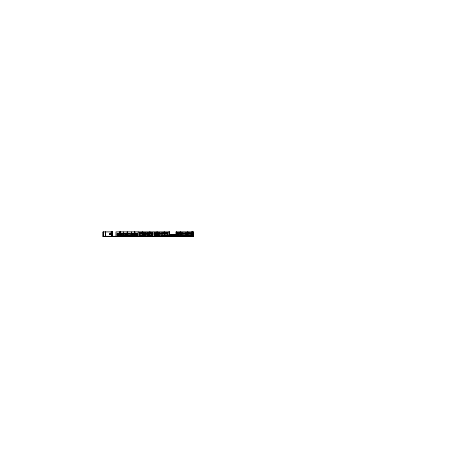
<?xml version="1.0" encoding="UTF-8"?>
<svg xmlns="http://www.w3.org/2000/svg" width="465" height="465" viewBox="0 0 465 465"><rect width="100%" height="100%" fill="white"/><g stroke="black" fill="none" stroke-linecap="round" stroke-linejoin="round"><path stroke-width="0.7" d="M112.385 231.901L112.385 236.296L112.431 231.901L103.102 231.901L103.102 236.604L193.481 236.604M193.521 234.668L193.521 235.249L193.44 234.668M193.521 234.534L193.51 234.994M193.469 234.453L193.498 234.715M109.688 234.651L110.914 234.529L109.688 234.651L109.694 233.488L110.914 233.488M117.145 235.319L123.01 235.319L117.145 235.319L117.145 233.488L119.836 233.488L119.778 235.139L117.215 235.139L117.215 233.552L119.778 233.552M124.475 235.319L127.166 235.197L127.166 233.488L124.475 233.488L124.475 235.319L130.34 235.197L127.648 235.319M131.676 235.319L137.541 235.319L131.676 235.319L131.676 233.488L134.368 233.488L134.309 235.139L131.746 235.139L131.746 233.552L134.309 233.552M139.547 235.319L145.411 235.319L139.547 235.319L139.552 232.634L142.244 232.634M146.876 235.319L152.735 235.319L146.876 235.319L146.876 232.634L149.567 232.634M154.165 235.319L160.03 235.319L154.165 235.319L154.165 232.634L156.856 232.634M161.454 235.319L167.319 235.319L161.454 235.319L161.454 232.634L164.151 232.634M177.479 235.319L183.338 235.319L177.479 235.319L177.485 232.634L180.17 232.634M184.715 235.319L190.58 235.319L184.715 235.319L184.721 232.634L187.412 232.634M193.481 231.901L176.125 231.901L176.125 236.604M103.149 232.634L103.689 232.634M142.726 232.634L145.417 232.634L145.411 235.319M150.05 232.634L152.741 232.634L152.735 235.319M157.339 232.634L160.036 232.634L160.03 235.319M164.633 232.634L167.324 232.634L167.319 235.319M180.653 232.634L183.344 232.634L183.338 235.319M187.895 232.634L190.586 232.634L190.58 235.319M191.574 232.634L192.097 232.634M120.319 233.488L123.016 233.488L123.01 235.319M127.648 233.488L130.34 233.488L130.334 235.319M134.85 233.488L137.547 233.488L137.541 235.319M139.552 233.488L142.244 233.488M142.732 233.488L145.417 233.488L145.353 235.139L142.79 235.139L142.79 233.552L145.353 233.552M146.94 233.552L149.509 233.552L149.503 235.139L146.94 235.139L146.94 233.552L149.567 233.488M150.056 233.488L152.741 233.488M154.171 233.488L156.856 233.488M157.408 233.552L159.972 233.552L159.972 235.139L157.408 235.139L157.408 233.552L160.036 233.488M161.46 233.488L164.151 233.488M164.633 233.488L167.324 233.488M177.485 233.488L180.17 233.488M180.658 233.488L183.344 233.488L180.716 233.552M184.721 233.488L187.412 233.488L184.785 233.552M187.901 233.488L190.586 233.488M124.539 233.552L127.102 233.552M127.712 233.552L130.281 233.552M142.18 233.552L139.616 233.552L139.616 235.139L142.18 235.139M150.119 233.552L152.683 233.552L152.683 235.139L150.119 235.139M161.524 233.552L164.087 233.552M190.522 233.552L187.959 233.552L187.959 235.139L190.522 235.139M193.37 234.122L193.37 235.714M169.08 234.953L176.648 234.953M169.138 235.017L171.3 235.017L171.3 236.115M171.788 235.017L173.939 235.017L173.939 236.115M174.119 235.017L174.241 236.296M174.427 235.017L176.59 235.017M124.539 235.139L127.102 235.139M127.712 235.139L130.281 235.139M161.524 235.139L164.087 235.139M180.716 235.139L183.286 235.139M184.785 235.139L187.349 235.139M169.016 235.197L171.422 235.197M171.666 235.197L174.061 235.197M174.305 235.197L176.59 235.197M169.016 235.261L171.422 235.261M171.666 235.261L174.061 235.261M174.305 235.261L176.59 235.261M192.028 235.319L191.644 235.209M169.016 236.115L171.422 236.115M171.666 236.115L174.061 236.115M174.305 236.115L176.59 236.115M169.016 236.174L171.422 236.174M171.666 236.174L174.061 236.174M174.305 236.174L176.712 236.174M103.102 236.296L193.481 236.296M193.434 236.604L193.434 231.901L193.359 236.604M192.219 231.901L192.219 236.604M192.097 231.901L192.103 236.604M192.068 231.901L192.062 236.604M191.946 231.901L191.946 236.604M189.179 233.488L189.179 235.197M187.959 232.692L187.959 233.43M187.889 231.901L187.889 236.604M187.401 231.901L187.401 236.604M186.064 233.552L186.07 235.139M186.006 233.488L186.006 235.197M182.001 233.552L182.001 235.139M181.937 233.488L181.937 235.197M180.653 231.901L180.653 236.604M180.164 231.901L180.164 236.604M180.106 232.692L180.106 233.43M178.827 233.552L178.827 235.139M178.763 233.488L178.763 235.197M177.543 232.692L177.543 233.43M176.462 231.901L176.468 236.604M176.206 231.901L176.206 236.604M174.363 234.953L174.427 236.115M174.305 234.953L174.305 236.296M174.061 234.953L174.061 236.296M173.997 234.953L173.997 236.115M171.73 234.953L171.73 236.115M171.666 234.953L171.666 236.296M171.602 236.296L171.608 235.017L171.48 236.296M171.422 234.953L171.422 236.296M170.213 236.296L170.213 236.604M170.155 236.296L170.155 236.604M169.469 236.604L169.469 231.901L115.994 231.901L115.994 236.604M169.382 231.901L169.382 236.604M169.126 231.901L169.126 236.604M169.039 231.901L169.074 236.604M167.261 232.692L167.261 233.43M165.918 233.488L165.918 235.197M164.697 232.692L164.697 233.43M164.633 231.901L164.627 236.604M164.145 231.901L164.139 236.604M162.744 233.488L162.744 235.197M159.972 232.692L159.972 233.43M158.687 233.552L158.687 235.139M158.629 233.488L158.629 235.197M157.408 232.692L157.408 233.43M157.339 231.901L157.339 236.604M156.85 231.901L156.85 236.604M156.798 232.692L156.798 233.43M155.455 233.488L155.455 235.197M154.235 232.692L154.235 233.43M152.683 232.692L152.683 233.43M151.398 233.552L151.398 235.139M151.34 233.488L151.34 235.197M150.05 231.901L150.05 236.604M149.561 231.901L149.561 236.604M149.503 232.692L149.509 233.43M148.225 233.552L148.225 235.139M148.161 233.488L148.161 235.197M146.94 232.692L146.94 233.43M145.353 232.692L145.353 233.43M144.074 233.552L144.074 235.139M144.011 233.488L144.011 235.197M142.79 232.692L142.79 233.43M142.726 231.901L142.72 236.604M142.238 231.901L142.238 236.604M140.837 233.488L140.837 235.197M139.616 232.692L139.616 233.43M138.204 231.901L138.204 236.604M136.204 233.552L136.198 235.139M136.14 233.488L136.14 235.197M134.85 231.901L134.85 236.604M134.722 231.901L134.722 235.668M134.577 231.901L134.577 235.668M134.362 231.901L134.362 236.604M133.025 233.552L133.025 235.139M132.967 233.488L132.967 235.197M131.368 231.901L131.368 235.668M129.863 236.296L129.863 236.604M128.933 233.488L128.939 235.197M127.648 231.901L127.648 236.604M127.16 231.901L127.16 236.604M125.823 233.552L125.823 235.139M125.759 233.488L125.759 235.197M123.341 231.901L123.341 235.668M121.673 233.552L121.667 235.139M121.609 233.488L121.609 235.197M120.319 231.901L120.319 236.604M120.098 231.901L120.098 235.668M119.976 231.901L119.976 235.668M119.831 231.901L119.831 236.604M118.494 233.552L118.494 235.139M118.436 233.488L118.436 235.197M112.356 231.901L112.431 236.604M112.082 231.901L112.053 236.604M111.978 231.901L111.984 236.604M111.867 231.901L111.862 236.604M111.106 231.901L111.106 234.412M110.908 233.488L110.908 234.651M105.52 231.901L105.52 236.604M105.416 231.901L105.416 236.604M103.247 231.901L103.247 236.604M103.201 231.901L103.149 236.604M122.952 233.552L120.389 233.552L120.389 235.139L122.952 235.139L122.952 233.552M137.483 233.552L134.92 233.552L134.92 235.139L137.483 235.139L137.483 233.552M156.798 233.552L154.235 233.552L154.235 235.139L156.798 235.139L156.798 233.552M167.261 233.552L164.697 233.552L164.697 235.139L167.261 235.139L167.261 233.552M180.106 233.552L177.543 233.552L177.543 235.139L180.106 235.139L180.106 233.552M110.821 233.61L109.781 233.61L109.781 234.406L110.821 234.406L110.821 233.61"/></g></svg>
